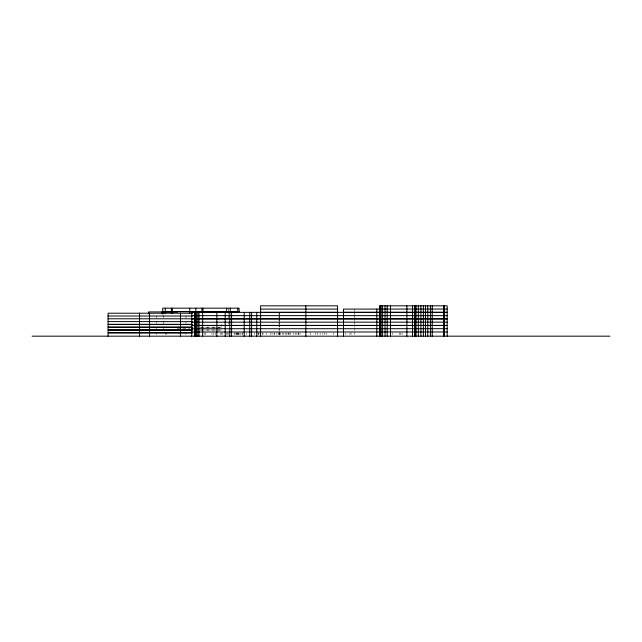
<?xml version="1.0" encoding="UTF-8"?>
<svg xmlns="http://www.w3.org/2000/svg" width="642" height="642" viewBox="0 0 642 642"><rect width="100%" height="100%" fill="white"/><g stroke="black" fill="none" stroke-linecap="round" stroke-linejoin="round"><path stroke-width="0.48" stroke-dasharray="3.21 2.41" d="M221.378 327.195L199.349 327.195L221.378 327.243L221.378 324.435M177.112 328.688L189.912 328.736M402.077 332.845L402.077 334.506M400.431 332.845L400.431 334.506M399.316 332.845L399.316 334.506M392.302 332.845L392.302 334.506M354.777 309.099L354.777 311.522M354.777 312.373L354.777 314.797M354.777 315.647L354.777 318.063M354.777 318.922L354.777 321.337M354.777 322.196L354.777 324.611M354.777 325.462L354.777 327.075M354.777 328.736L354.777 330.349M354.777 332.01L354.777 334.506M351.046 332.845L351.046 334.506M349.922 332.845L349.922 334.506M345.203 332.845L345.203 334.506M333.23 332.845L333.23 334.506M326.601 332.845L326.601 334.506M324.523 332.845L324.523 334.506M322.918 332.845L322.918 334.506M320.117 332.845L320.117 334.506M317.445 332.845L317.445 334.506M315.575 332.845L315.575 334.506M310.608 332.845L310.608 334.506M299.991 332.845L299.991 334.506M298.715 332.845L298.715 334.506M298.538 332.845L298.538 334.506M296.853 332.845L296.853 334.506M295.545 332.845L295.545 334.506M293.378 332.845L293.378 334.506M290.69 332.845L290.69 334.506M289.598 332.845L289.598 334.506M288.37 332.845L288.37 334.506M288.025 332.845L288.025 334.506M286.749 332.845L286.749 334.506M285.77 332.845L285.77 334.506M283.387 332.845L283.387 334.506M282.729 332.845L282.729 334.506M280.249 332.845L280.249 334.506M279.8 332.845L279.8 334.506M279.487 332.845L279.487 334.506M279.374 312.373L279.374 314.797M279.374 315.647L279.374 318.063M279.374 318.922L279.374 321.337M279.374 322.196L279.374 324.611M279.374 325.462L279.374 327.075M279.374 328.736L279.374 330.349M279.374 332.01L279.374 334.506M279.077 312.373L279.077 314.797M279.077 315.647L279.077 318.063M279.077 318.922L279.077 321.337M279.077 322.196L279.077 324.611M279.077 325.462L279.077 327.075M279.077 328.736L279.077 330.349M279.077 332.01L279.077 334.506M278.62 332.845L278.62 334.506M276.887 332.845L276.887 334.506M274.672 332.845L274.672 334.506M274.046 332.845L274.046 334.506M272.039 332.845L272.039 334.506M270.426 332.845L270.426 334.506M266.623 332.845L266.623 334.506M263.003 332.845L263.003 334.506M262.305 332.845L262.305 334.506M259.007 332.845L259.007 334.506M258.317 332.845L258.317 334.506M258.028 332.845L258.028 334.506M254.689 332.845L254.689 334.506M246.271 332.845L246.271 334.506M242.499 332.845L242.499 334.506M242.114 332.845L242.114 334.506M240.83 332.845L240.83 334.506M239.073 332.853L239.073 334.514M238.343 332.845L238.343 334.506M238.134 332.845L238.134 334.506M237.765 332.853L237.765 334.514M237.42 332.845L237.42 334.506M236.489 332.845L236.489 334.506M236.184 332.853L236.184 334.514M235.036 332.853L235.036 334.514M234.274 332.845L234.274 334.506M228.624 308.168L228.624 310.776M228.624 311.691L228.624 314.299M228.624 315.222L228.624 317.83M228.624 322.276L228.624 324.009M228.624 332.853L228.624 334.514M227.549 332.853L227.549 334.514M226.642 332.853L226.642 334.514M222.541 332.845L222.541 334.506M221.378 332.853L221.378 334.514M220.527 332.845L220.527 334.506M215.247 332.853L215.247 334.514M213.401 332.845L213.401 334.506M212.004 332.853L212.004 334.514M205.584 332.853L205.584 334.514M204.734 332.845L204.734 334.506M185.987 316.016L185.987 317.862M185.987 321.634L185.987 323.472M185.987 332.853L185.987 334.514M166.543 332.853L166.543 334.514M165.291 332.853L165.291 334.514M163.742 314.901L163.742 317.846M163.742 320.88L163.742 323.825M163.742 326.866L163.742 328.832M156.6 316.016L156.6 317.862M156.6 321.634L156.6 323.472M156.6 327.243L156.6 329.081M156.6 332.853L156.6 334.514M221.378 330.004L199.349 330.004L221.378 330.044"/><path stroke-width="0.96" d="M260.596 309.099L337.58 309.099M447.185 309.051L343.502 309.099L343.502 336.175M239.073 311.643L162.731 311.643L239.073 311.691L239.073 308.168L162.731 308.168L162.731 313.866M177.601 311.908L148.623 311.908L148.623 313.866M260.596 312.325L337.58 312.325M343.502 312.325L447.185 312.325L191.757 312.373L191.757 336.175M192.696 313.216L108.081 313.216L108.081 336.175M191.757 315.647L447.185 315.647M108.081 316.016L192.311 316.016M108.081 318.777L447.185 318.873L191.757 318.922M108.081 321.586L192.311 321.634M191.757 322.196L447.185 322.148M191.757 325.422L447.185 325.422M191.757 325.462L447.185 325.462M191.757 328.736L447.185 328.688M191.757 332.01L447.185 331.962M32.1 336.175L609.9 336.175M447.185 336.175L447.185 305.825L379.566 305.825L379.566 336.175M444.473 305.825L444.473 336.175M444.328 305.825L444.328 336.175M443.718 305.825L443.718 336.175M432.218 305.825L432.218 336.175M430.429 305.825L430.429 336.175M427.773 305.825L427.773 336.175M425.486 305.825L425.486 336.175M423.375 305.825L423.375 336.175M420.903 305.825L420.903 336.175M418.311 305.825L418.311 336.175M416.048 305.825L416.048 336.175M415.262 305.825L415.262 336.175M414.804 305.825L414.804 336.175M412.525 305.825L412.525 336.175M406.892 305.825L406.892 336.175M390.48 305.825L390.48 336.175M387.206 305.825L387.206 336.175M385.056 305.825L385.056 336.175M382.616 305.825L382.616 336.175M381.107 305.825L381.107 336.175M380.08 305.825L380.08 336.175M376.79 309.099L376.79 336.175M337.58 336.175L337.58 305.825L260.596 305.825L260.596 336.175M305.849 305.825L305.849 336.175M256.76 312.373L256.76 336.175M251.592 312.373L251.592 336.175M249.762 312.373L249.762 336.175M244.201 312.373L244.201 336.175M237.765 308.168L237.765 311.643M231.585 312.373L231.585 336.175M230.253 308.168L230.253 311.643M229.804 312.373L229.804 336.175M226.642 308.168L226.642 311.643M225.19 312.373L225.19 336.175M216.844 312.373L216.844 336.175M202.992 308.168L202.992 311.643M202.647 312.373L202.647 336.175M201.965 308.168L201.965 311.643M199.012 312.373L199.012 336.175M197.84 312.373L197.84 336.175M196.412 312.373L196.412 336.175M195.826 308.168L195.826 311.643M195.312 312.373L195.312 336.175M195.128 312.373L195.128 336.175M194.863 312.373L194.863 336.175M189.727 308.168L189.727 313.432M180.498 313.216L180.498 336.175M172.329 308.168L172.329 313.432M171.39 308.168L171.39 313.432M165.291 308.168L165.291 313.432M161.936 311.908L161.936 313.866M149.554 313.216L149.554 336.175M139.555 313.216L139.555 336.175M192.311 324.387L108.081 324.387L192.311 324.435M192.311 327.195L108.081 327.195L192.311 327.243M192.311 330.004L108.081 330.004L192.311 330.044M192.311 332.805L108.081 332.805L192.311 332.853"/></g></svg>
